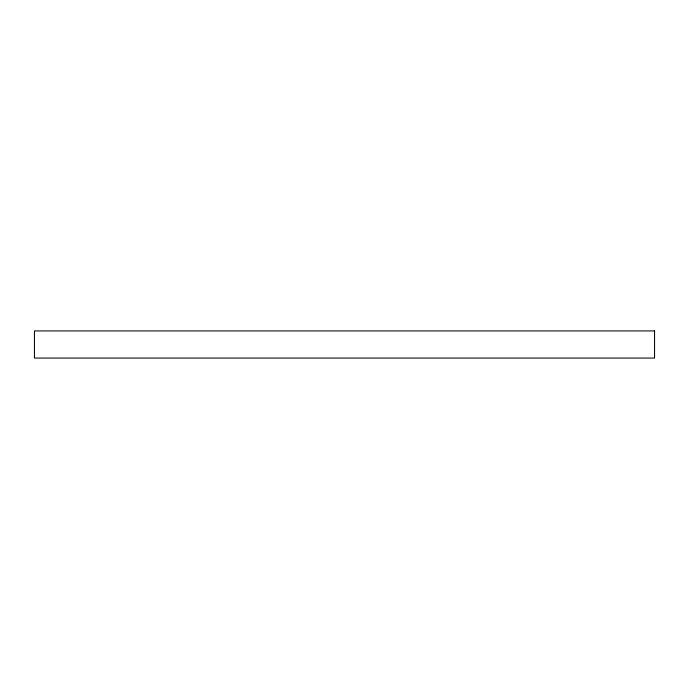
<?xml version="1.0" encoding="UTF-8"?>
<svg xmlns="http://www.w3.org/2000/svg" width="689" height="689" viewBox="0 0 689 689"><rect width="100%" height="100%" fill="white"/><g stroke="black" fill="none" stroke-linecap="round" stroke-linejoin="round"><path stroke-width="1.03" d="M654.55 330.935L34.45 330.935L34.45 358.065L654.55 358.065L654.55 330.935"/></g></svg>
